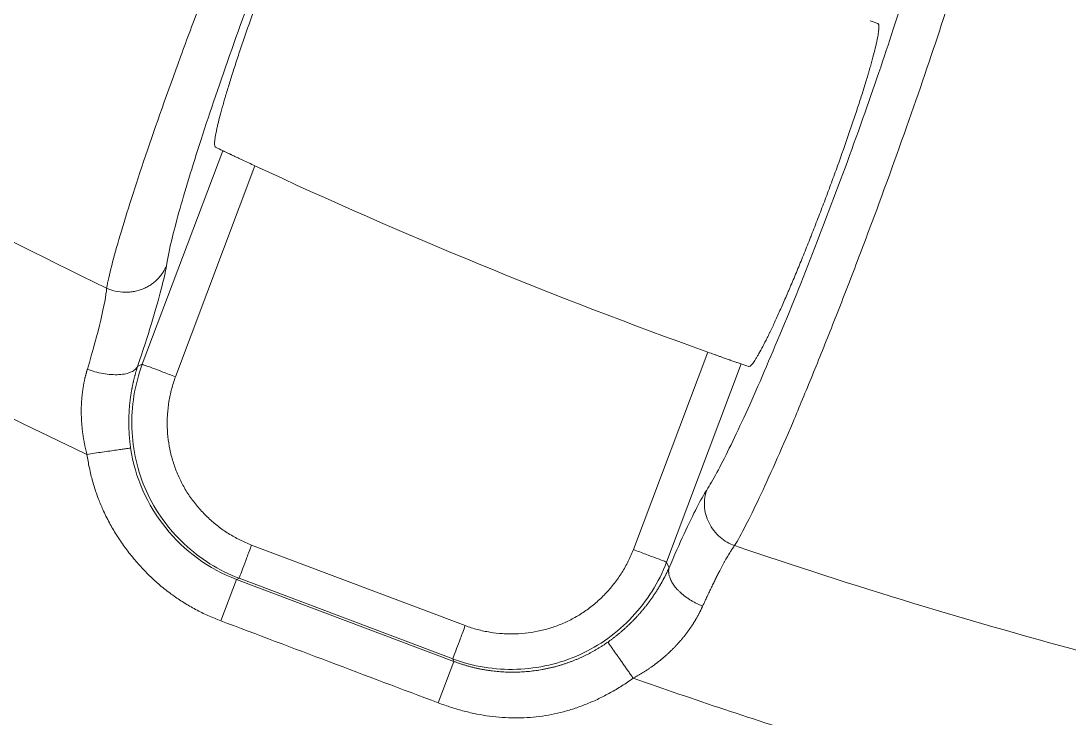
# Model space of a CAD drawing. Header units: millimetres. Extents: x 2746 to 4231, y 4731 to 5781.
# Drawn here: x 3356.84 to 3375.75, y 5179.98 to 5192.54 of the extents above; entities that cross this region are included whole.
import ezdxf

# ---------------------------------------------------------------- set-up
doc = ezdxf.new("R2010")
doc.units = ezdxf.units.MM
doc.layers.add('core', color=7, linetype='Continuous', lineweight=20)

msp = doc.modelspace()

# ---------------------------------------------------------------- linework, layer by layer
at = {"layer": 'core'}
for p, q in [((3359.033, 5186.353), (3360.484, 5190.202)), ((3361.065, 5189.929), (3359.632, 5186.128)), ((3367.889, 5183.015), (3369.23, 5186.573)), ((3358.948, 5186.315), (3359.033, 5186.353)), ((3369.833, 5186.359), (3368.488, 5182.789)), ((3361.004, 5183.096), (3364.857, 5181.644)), ((3368.488, 5182.789), (3368.534, 5182.688)), ((3360.732, 5182.477), (3360.45, 5181.73)), ((3360.778, 5182.497), (3360.732, 5182.477)), ((3360.732, 5182.477), (3364.653, 5180.998)), ((3364.632, 5181.045), (3360.778, 5182.497)), ((3364.653, 5180.998), (3364.632, 5181.045)), ((3364.371, 5180.252), (3364.653, 5180.998))]:
    msp.add_line(p, q, dxfattribs=at)
for centre, radius, start, end in [((3387.518, 5294.589), 201.12, 180, 0), ((3387.518, 5294.589), 204.318, 203.80537, 336.19463), ((3401.622, 5276.971), 96.026, 245.01669, 250.28589)]:
    msp.add_arc(centre, radius, start, end, dxfattribs=at)
for points, degree, knots in [([(3410.845, 5355.677), (3408.195, 5356.585), (3404.105, 5357.736), (3399.237, 5358.692), (3397.141, 5359.016), (3395.743, 5359.213), (3395.043, 5359.303), (3391.545, 5359.7), (3387.342, 5359.947), (3382.426, 5359.838), (3380.316, 5359.706), (3378.909, 5359.6), (3378.205, 5359.537), (3376.093, 5359.321), (3373.982, 5359.049), (3371.886, 5358.696), (3370.494, 5358.442), (3369.801, 5358.306), (3367.729, 5357.873), (3365.675, 5357.386), (3363.647, 5356.822), (3362.3, 5356.428), (3361.63, 5356.223), (3359.627, 5355.582), (3357.641, 5354.889), (3355.351, 5353.989), (3354.375, 5353.583), (3353.725, 5353.308), (3353.401, 5353.169), (3351.783, 5352.459), (3349.857, 5351.555), (3347.969, 5350.579), (3346.719, 5349.914), (3346.099, 5349.574), (3343.026, 5347.839), (3339.462, 5345.585), (3336.086, 5343.071), (3333.876, 5341.339), (3332.792, 5340.443), (3329.603, 5337.672), (3327.56, 5335.71), (3323.675, 5331.6), (3321.832, 5329.45), (3316.649, 5322.78), (3313.653, 5318.031), (3308.57, 5307.935), (3306.484, 5302.588), (3304.157, 5294.422), (3303.514, 5291.675), (3302.487, 5286.108), (3302.103, 5283.286), (3301.338, 5274.835), (3301.346, 5269.222), (3302.12, 5260.843), (3302.504, 5258.058), (3303.146, 5254.585), (3303.282, 5253.891), (3303.571, 5252.505), (3304.027, 5250.429), (3304.552, 5248.369), (3305.12, 5246.326), (3305.317, 5245.649), (3305.725, 5244.3), (3306.357, 5242.287), (3307.984, 5237.656), (3309.639, 5233.794), (3311.166, 5230.628), (3311.478, 5229.998), (3312.118, 5228.742), (3313.099, 5226.868), (3315.535, 5222.56), (3317.861, 5219.003), (3319.914, 5216.139), (3320.33, 5215.572), (3321.174, 5214.447), (3322.456, 5212.775), (3325.568, 5208.981), (3328.44, 5205.91), (3330.949, 5203.449), (3331.456, 5202.962), (3332.483, 5201.997), (3334.039, 5200.564), (3337.784, 5197.33), (3341.165, 5194.759), (3344.056, 5192.746), (3344.638, 5192.349), (3345.808, 5191.57), (3347.574, 5190.422), (3351.767, 5187.879), (3355.491, 5185.93), (3358.035, 5184.73)], 3, [0, 0, 0, 0, 0.03125, 0.046875, 0.054688, 0.054688, 0.0625, 0.0625, 0.09375, 0.109375, 0.117188, 0.117188, 0.125, 0.125, 0.140625, 0.148438, 0.148438, 0.15625, 0.15625, 0.171875, 0.179688, 0.179688, 0.1875, 0.1875, 0.203125, 0.210938, 0.214844, 0.214844, 0.21875, 0.21875, 0.234375, 0.242188, 0.242188, 0.25, 0.25, 0.28125, 0.296875, 0.296875, 0.3125, 0.3125, 0.34375, 0.34375, 0.375, 0.375, 0.4375, 0.4375, 0.5, 0.5, 0.53125, 0.53125, 0.5625, 0.5625, 0.625, 0.625, 0.65625, 0.65625, 0.664063, 0.664063, 0.671875, 0.6875, 0.6875, 0.695313, 0.695313, 0.703125, 0.71875, 0.75, 0.75, 0.757813, 0.757813, 0.765625, 0.78125, 0.8125, 0.8125, 0.820313, 0.820313, 0.828125, 0.84375, 0.875, 0.875, 0.882813, 0.882813, 0.890625, 0.90625, 0.9375, 0.9375, 0.945313, 0.945313, 0.953125, 0.96875, 1, 1, 1, 1]), ([(3408.996, 5353.287), (3406.381, 5354.147), (3402.392, 5355.214), (3397.656, 5356.068), (3395.613, 5356.351), (3394.247, 5356.521), (3393.563, 5356.596), (3391.509, 5356.795), (3389.448, 5356.938), (3387.387, 5356.998), (3386.014, 5357.019), (3385.328, 5357.021), (3383.272, 5356.997), (3381.22, 5356.918), (3379.173, 5356.757), (3377.809, 5356.63), (3377.128, 5356.558), (3373.725, 5356.151), (3369.66, 5355.444), (3365.008, 5354.254), (3363.04, 5353.669), (3361.735, 5353.261), (3361.086, 5353.05), (3359.148, 5352.389), (3357.23, 5351.679), (3355.343, 5350.896), (3354.091, 5350.357), (3353.468, 5350.08), (3350.372, 5348.652), (3347.949, 5347.382), (3344.419, 5345.299), (3342.68, 5344.214), (3340.986, 5343.066), (3339.867, 5342.287), (3339.313, 5341.891), (3336.571, 5339.878), (3334.465, 5338.162), (3331.437, 5335.433), (3330.45, 5334.498), (3328.521, 5332.578), (3327.579, 5331.594), (3325.742, 5329.578), (3324.847, 5328.547), (3323.11, 5326.445), (3322.267, 5325.374), (3318.197, 5319.936), (3315.394, 5315.312), (3310.677, 5305.551), (3308.764, 5300.416), (3306.652, 5292.589), (3306.075, 5289.959), (3305.161, 5284.645), (3304.825, 5281.962), (3304.396, 5276.568), (3304.304, 5273.857), (3304.362, 5268.454), (3304.513, 5265.762), (3305.055, 5260.411), (3305.446, 5257.753), (3306.209, 5253.788), (3306.493, 5252.47), (3307.119, 5249.845), (3307.461, 5248.539), (3308.572, 5244.644), (3309.426, 5242.082), (3310.626, 5238.945), (3310.872, 5238.32), (3311.378, 5237.079), (3312.157, 5235.226), (3312.995, 5233.401), (3314.165, 5230.992), (3314.776, 5229.799), (3316.052, 5227.438), (3316.715, 5226.269), (3317.749, 5224.536), (3318.1, 5223.962), (3318.815, 5222.82), (3319.906, 5221.118), (3321.05, 5219.45), (3322.228, 5217.81), (3322.626, 5217.268), (3323.434, 5216.194), (3324.661, 5214.596), (3325.935, 5213.042), (3327.239, 5211.517), (3327.679, 5211.014), (3328.568, 5210.018), (3329.916, 5208.538), (3331.311, 5207.102), (3332.736, 5205.693), (3333.217, 5205.229), (3334.189, 5204.308), (3335.662, 5202.942), (3339.204, 5199.855), (3342.403, 5197.396), (3345.143, 5195.464), (3345.694, 5195.083), (3346.804, 5194.334), (3348.479, 5193.228), (3352.46, 5190.774), (3355.989, 5188.886), (3358.39, 5187.725)], 3, [0, 0, 0, 0, 0.03125, 0.046875, 0.054688, 0.054688, 0.0625, 0.0625, 0.078125, 0.085937, 0.085937, 0.09375, 0.09375, 0.109375, 0.117188, 0.117188, 0.125, 0.125, 0.15625, 0.171875, 0.179687, 0.179687, 0.1875, 0.1875, 0.203125, 0.210938, 0.210938, 0.21875, 0.21875, 0.25, 0.25, 0.265625, 0.273438, 0.273438, 0.28125, 0.28125, 0.3125, 0.3125, 0.328125, 0.328125, 0.34375, 0.34375, 0.359375, 0.359375, 0.375, 0.375, 0.4375, 0.4375, 0.5, 0.5, 0.53125, 0.53125, 0.5625, 0.5625, 0.59375, 0.59375, 0.625, 0.625, 0.65625, 0.65625, 0.671875, 0.671875, 0.6875, 0.6875, 0.71875, 0.71875, 0.726562, 0.726562, 0.734375, 0.75, 0.75, 0.765625, 0.765625, 0.78125, 0.78125, 0.789063, 0.789063, 0.796875, 0.8125, 0.8125, 0.820313, 0.820313, 0.828125, 0.84375, 0.84375, 0.851563, 0.851563, 0.859375, 0.875, 0.875, 0.882812, 0.882812, 0.890625, 0.90625, 0.9375, 0.9375, 0.945312, 0.945312, 0.953125, 0.96875, 1, 1, 1, 1]), ([(3264.695, 5338.955), (3263.393, 5336.477), (3261.554, 5332.71), (3259.606, 5328.228), (3258.815, 5326.288), (3258.296, 5324.991), (3258.042, 5324.341), (3256.794, 5321.078), (3255.411, 5317.116), (3254.003, 5312.44), (3253.444, 5310.427), (3253.081, 5309.084), (3252.905, 5308.412), (3251.363, 5302.355), (3249.785, 5294.212), (3248.778, 5284.588), (3248.524, 5280.437), (3248.395, 5277.664), (3248.35, 5276.274), (3248.273, 5272.096), (3248.302, 5269.299), (3248.517, 5263.705), (3248.705, 5260.908), (3249.508, 5252.548), (3250.365, 5247.014), (3252.706, 5236.067), (3254.189, 5230.654), (3257.733, 5220.081), (3259.795, 5214.92), (3264.501, 5204.82), (3267.146, 5199.88), (3272.966, 5190.337), (3276.141, 5185.734), (3282.981, 5176.899), (3286.646, 5172.667), (3294.432, 5164.628), (3298.554, 5160.822), (3304.993, 5155.49), (3307.182, 5153.776), (3311.64, 5150.475), (3313.908, 5148.889), (3318.521, 5145.844), (3320.864, 5144.386), (3325.629, 5141.597), (3328.051, 5140.266), (3331.745, 5138.364), (3332.987, 5137.746), (3335.491, 5136.541), (3339.276, 5134.782), (3348.294, 5131.021), (3356.285, 5128.412), (3361.673, 5126.971)], 3, [0, 0, 0, 0, 0.03125, 0.046875, 0.054687, 0.054687, 0.0625, 0.0625, 0.09375, 0.109375, 0.117187, 0.117187, 0.125, 0.125, 0.1875, 0.21875, 0.234375, 0.234375, 0.25, 0.25, 0.28125, 0.28125, 0.3125, 0.3125, 0.375, 0.375, 0.4375, 0.4375, 0.5, 0.5, 0.5625, 0.5625, 0.625, 0.625, 0.6875, 0.6875, 0.75, 0.75, 0.78125, 0.78125, 0.8125, 0.8125, 0.84375, 0.84375, 0.875, 0.875, 0.890625, 0.890625, 0.90625, 0.9375, 1, 1, 1, 1]), ([(3266.804, 5336.825), (3264.302, 5331.983), (3262.086, 5326.995), (3258.249, 5316.798), (3256.629, 5311.589), (3252.694, 5295.738), (3251.304, 5284.872), (3251.025, 5263.109), (3252.134, 5252.212), (3256.757, 5230.959), (3262.027, 5215.424), (3269.766, 5201.054), (3275.442, 5191.782), (3278.539, 5187.299), (3288.49, 5174.448), (3296.001, 5166.679), (3308.448, 5156.317), (3312.794, 5153.078), (3321.817, 5147.074), (3326.494, 5144.31), (3333.709, 5140.552), (3336.147, 5139.365), (3341.083, 5137.123), (3348.575, 5133.958), (3356.301, 5131.398), (3361.526, 5129.967)], 3, [0, 0, 0, 0, 0.0625, 0.0625, 0.125, 0.125, 0.25, 0.25, 0.375, 0.375, 0.5, 0.5625, 0.5625, 0.625, 0.625, 0.75, 0.75, 0.8125, 0.8125, 0.875, 0.875, 0.90625, 0.90625, 0.9375, 1, 1, 1, 1]), ([(3486.51, 5335.418), (3488.621, 5331.113), (3491.352, 5324.443), (3493.728, 5316.397), (3494.569, 5312.903), (3495.089, 5310.565), (3495.329, 5309.392), (3496.427, 5303.506), (3497.26, 5296.355), (3497.351, 5289.174), (3497.245, 5284.391), (3497.11, 5282.002), (3496.452, 5274.86), (3495.292, 5267.766), (3493.394, 5260.848), (3491.965, 5256.285), (3491.169, 5254.029), (3489.416, 5249.579), (3488.459, 5247.385), (3486.396, 5243.078), (3485.289, 5240.965), (3481.761, 5234.775), (3479.129, 5230.845), (3470.371, 5219.649), (3463.386, 5212.979), (3447.767, 5202.025), (3439.133, 5197.743), (3425.539, 5193.421), (3420.901, 5192.33), (3415.021, 5191.431), (3413.841, 5191.274), (3411.475, 5191.007), (3407.918, 5190.676), (3404.352, 5190.554), (3401.392, 5190.566), (3400.801, 5190.575), (3399.62, 5190.603), (3397.851, 5190.663), (3393.739, 5190.923), (3390.242, 5191.355), (3387.344, 5191.833), (3386.765, 5191.934), (3385.608, 5192.149), (3383.877, 5192.489), (3379.855, 5193.405), (3376.45, 5194.399), (3374.206, 5195.152)], 3, [0, 0, 0, 0, 0.0625, 0.09375, 0.109375, 0.109375, 0.125, 0.125, 0.1875, 0.21875, 0.21875, 0.25, 0.25, 0.3125, 0.34375, 0.34375, 0.375, 0.375, 0.40625, 0.40625, 0.4375, 0.4375, 0.5, 0.5, 0.625, 0.625, 0.75, 0.75, 0.8125, 0.8125, 0.828125, 0.828125, 0.84375, 0.875, 0.875, 0.882812, 0.882812, 0.890625, 0.90625, 0.9375, 0.9375, 0.945312, 0.945312, 0.953125, 0.96875, 1, 1, 1, 1]), ([(3371.985, 5124.584), (3382.556, 5122.51), (3398.994, 5121.01), (3421.017, 5122.407), (3443.369, 5126.247), (3469.771, 5135.172), (3499.28, 5152.569), (3520.144, 5171.634), (3534.347, 5189.242), (3546.712, 5208.262), (3558.025, 5233.19), (3563.158, 5254.739), (3564.644, 5265.392)], 3, [0, 0, 0, 0, 0.120514, 0.183763, 0.247011, 0.373509, 0.500006, 0.626503, 0.689752, 0.753001, 0.879498, 1, 1, 1, 1]), ([(3373.417, 5127.214), (3384.106, 5125.183), (3395.003, 5124.296), (3416.746, 5124.773), (3427.592, 5126.137), (3448.767, 5131.074), (3459.097, 5134.646), (3478.808, 5143.794), (3506.954, 5160.522), (3529.16, 5185.235), (3545.747, 5213.237), (3550.337, 5223.12), (3557.531, 5243.581), (3560.134, 5254.16), (3561.689, 5264.887)], 3, [0, 0, 0, 0, 0.125, 0.125, 0.25, 0.25, 0.375, 0.375, 0.5, 0.75, 0.75, 0.875, 0.875, 1, 1, 1, 1]), ([(3477.382, 5205.008), (3466.47, 5194.656), (3452.876, 5187.45), (3439.595, 5180.41), (3425.012, 5177.256), (3410.534, 5174.124), (3395.843, 5175.039), (3381.47, 5175.934), (3367.887, 5180.695)], 2, [0, 0, 0, 0.25, 0.25, 0.5, 0.5, 0.75, 0.75, 1, 1, 1]), ([(3471.544, 5203.65), (3469.829, 5202.169), (3468.067, 5200.742), (3464.458, 5198.001), (3462.61, 5196.688), (3458.835, 5194.18), (3456.908, 5192.986), (3452.982, 5190.723), (3448.984, 5188.583), (3444.858, 5186.702), (3440.676, 5184.953), (3436.438, 5183.337), (3432.107, 5181.997), (3428.83, 5181.098), (3427.733, 5180.816), (3425.53, 5180.289), (3422.213, 5179.551), (3418.863, 5178.977), (3414.376, 5178.358), (3412.122, 5178.122), (3407.604, 5177.797), (3404.207, 5177.664), (3400.81, 5177.698), (3398.547, 5177.757), (3397.415, 5177.805), (3394.026, 5178.006), (3391.771, 5178.215), (3388.403, 5178.642), (3387.283, 5178.803), (3385.049, 5179.163), (3381.707, 5179.761), (3378.398, 5180.528), (3374.024, 5181.698), (3371.857, 5182.356), (3369.714, 5183.085)], 3, [0, 0, 0, 0, 0.0625, 0.0625, 0.125, 0.125, 0.1875, 0.1875, 0.25, 0.3125, 0.3125, 0.375, 0.4375, 0.4375, 0.46875, 0.46875, 0.5, 0.5625, 0.5625, 0.625, 0.625, 0.6875, 0.71875, 0.71875, 0.75, 0.75, 0.8125, 0.8125, 0.84375, 0.84375, 0.875, 0.9375, 0.9375, 1, 1, 1, 1]), ([(3363.081, 5199.758), (3362.963, 5199.571), (3362.731, 5199.139), (3362.334, 5198.306), (3361.996, 5197.561), (3361.629, 5196.718), (3361.247, 5195.808), (3360.856, 5194.848), (3360.463, 5193.857), (3360.08, 5192.86), (3359.597, 5191.562), (3359.062, 5190.052), (3358.598, 5188.598), (3358.431, 5187.949), (3358.39, 5187.725)], 3, [0, 0, 0, 0, 0.125, 0.1875, 0.25, 0.3125, 0.375, 0.4375, 0.5, 0.5625, 0.625, 0.75, 0.875, 1, 1, 1, 1]), ([(3362.694, 5196.466), (3362.688, 5196.469), (3362.679, 5196.468), (3362.658, 5196.456), (3362.646, 5196.444), (3362.618, 5196.411), (3362.601, 5196.389), (3362.579, 5196.355), (3362.575, 5196.348), (3362.565, 5196.333), (3362.56, 5196.326), (3362.546, 5196.302), (3362.535, 5196.285), (3362.504, 5196.231), (3362.481, 5196.19), (3362.433, 5196.101), (3362.408, 5196.052), (3362.367, 5195.971), (3362.354, 5195.943), (3362.332, 5195.9), (3362.325, 5195.885), (3362.31, 5195.855), (3362.303, 5195.839), (3362.266, 5195.761), (3362.235, 5195.695), (3362.171, 5195.556), (3362.138, 5195.483), (3362.07, 5195.33), (3362.035, 5195.25), (3361.99, 5195.146), (3361.981, 5195.125), (3361.963, 5195.083), (3361.954, 5195.061), (3361.927, 5194.997), (3361.908, 5194.953), (3361.853, 5194.821), (3361.815, 5194.73), (3361.739, 5194.546), (3361.701, 5194.451), (3361.643, 5194.307), (3361.624, 5194.258), (3361.594, 5194.184), (3361.585, 5194.16), (3361.565, 5194.11), (3361.555, 5194.085), (3361.506, 5193.961), (3361.468, 5193.861), (3361.39, 5193.66), (3361.352, 5193.559), (3361.276, 5193.357), (3361.238, 5193.256), (3361.191, 5193.128), (3361.182, 5193.103), (3361.163, 5193.052), (3361.135, 5192.976), (3361.108, 5192.901), (3361.018, 5192.651), (3360.949, 5192.456), (3360.867, 5192.219), (3360.851, 5192.172), (3360.827, 5192.102), (3360.819, 5192.078), (3360.804, 5192.032), (3360.796, 5192.009), (3360.758, 5191.896), (3360.729, 5191.807), (3360.673, 5191.636), (3360.647, 5191.554), (3360.597, 5191.393), (3360.573, 5191.316), (3360.539, 5191.204), (3360.529, 5191.168), (3360.508, 5191.097), (3360.498, 5191.063), (3360.47, 5190.963), (3360.453, 5190.901), (3360.422, 5190.784), (3360.408, 5190.729), (3360.39, 5190.653), (3360.385, 5190.629), (3360.375, 5190.582), (3360.37, 5190.56), (3360.357, 5190.497), (3360.351, 5190.46), (3360.341, 5190.394), (3360.338, 5190.365), (3360.337, 5190.33), (3360.337, 5190.32), (3360.338, 5190.301), (3360.339, 5190.294), (3360.344, 5190.274), (3360.349, 5190.266), (3360.356, 5190.263)], 3, [0, 0, 0, 0, 0.03125, 0.03125, 0.0625, 0.0625, 0.09375, 0.09375, 0.101563, 0.101563, 0.109375, 0.109375, 0.125, 0.125, 0.15625, 0.15625, 0.1875, 0.1875, 0.203125, 0.203125, 0.210938, 0.210938, 0.21875, 0.21875, 0.25, 0.25, 0.28125, 0.28125, 0.3125, 0.3125, 0.320313, 0.320313, 0.328125, 0.328125, 0.34375, 0.34375, 0.375, 0.375, 0.40625, 0.40625, 0.421875, 0.421875, 0.429687, 0.429687, 0.4375, 0.4375, 0.46875, 0.46875, 0.5, 0.5, 0.53125, 0.53125, 0.539062, 0.539062, 0.546875, 0.5625, 0.5625, 0.625, 0.625, 0.640625, 0.640625, 0.648437, 0.648437, 0.65625, 0.65625, 0.6875, 0.6875, 0.71875, 0.71875, 0.75, 0.75, 0.765625, 0.765625, 0.78125, 0.78125, 0.8125, 0.8125, 0.84375, 0.84375, 0.859375, 0.859375, 0.875, 0.875, 0.90625, 0.90625, 0.9375, 0.9375, 0.953125, 0.953125, 0.96875, 0.96875, 1, 1, 1, 1]), ([(3369.714, 5183.085), (3369.83, 5183.277), (3370.057, 5183.714), (3370.44, 5184.552), (3370.764, 5185.298), (3371.115, 5186.143), (3371.482, 5187.056), (3371.857, 5188.019), (3372.358, 5189.345), (3372.96, 5191.016), (3373.369, 5192.23), (3373.896, 5193.867), (3374.132, 5194.714), (3374.206, 5195.152)], 3, [0, 0, 0, 0, 0.125, 0.1875, 0.25, 0.3125, 0.375, 0.4375, 0.5, 0.625, 0.75, 0.75, 1, 1, 1, 1]), ([(3365.19, 5145.269), (3361.68, 5146.243), (3358.209, 5147.357), (3351.367, 5149.856), (3347.995, 5151.241), (3341.374, 5154.277), (3338.125, 5155.928), (3331.77, 5159.486), (3328.663, 5161.393), (3322.613, 5165.448), (3319.669, 5167.596), (3315.391, 5170.991), (3313.988, 5172.152), (3311.23, 5174.529), (3309.875, 5175.745), (3307.217, 5178.233), (3305.913, 5179.504), (3303.36, 5182.099), (3302.109, 5183.423), (3299.665, 5186.12), (3298.47, 5187.494), (3296.138, 5190.29), (3295.001, 5191.712), (3293.894, 5193.157)], 3, [0, 0, 0, 0, 0.125, 0.125, 0.25, 0.25, 0.375, 0.375, 0.5, 0.5, 0.625, 0.625, 0.6875, 0.6875, 0.75, 0.75, 0.8125, 0.8125, 0.875, 0.875, 0.9375, 0.9375, 1, 1, 1, 1]), ([(3369.967, 5186.312), (3369.974, 5186.31), (3369.983, 5186.311), (3370.004, 5186.325), (3370.016, 5186.338), (3370.045, 5186.372), (3370.062, 5186.395), (3370.089, 5186.436), (3370.098, 5186.451), (3370.118, 5186.483), (3370.128, 5186.5), (3370.16, 5186.555), (3370.182, 5186.596), (3370.231, 5186.686), (3370.256, 5186.735), (3370.296, 5186.815), (3370.31, 5186.843), (3370.332, 5186.887), (3370.339, 5186.902), (3370.353, 5186.932), (3370.361, 5186.947), (3370.398, 5187.025), (3370.429, 5187.091), (3370.493, 5187.23), (3370.525, 5187.303), (3370.593, 5187.455), (3370.628, 5187.535), (3370.672, 5187.638), (3370.681, 5187.659), (3370.7, 5187.701), (3370.709, 5187.723), (3370.736, 5187.787), (3370.755, 5187.831), (3370.81, 5187.963), (3370.847, 5188.053), (3370.923, 5188.237), (3370.961, 5188.331), (3371.019, 5188.474), (3371.048, 5188.547), (3371.077, 5188.621), (3371.097, 5188.67), (3371.106, 5188.695), (3371.155, 5188.819), (3371.194, 5188.919), (3371.271, 5189.12), (3371.31, 5189.22), (3371.386, 5189.422), (3371.423, 5189.523), (3371.48, 5189.675), (3371.498, 5189.726), (3371.535, 5189.827), (3371.554, 5189.878), (3371.644, 5190.127), (3371.712, 5190.322), (3371.794, 5190.558), (3371.81, 5190.605), (3371.841, 5190.698), (3371.857, 5190.745), (3371.903, 5190.881), (3371.932, 5190.969), (3371.987, 5191.14), (3372.014, 5191.222), (3372.063, 5191.382), (3372.087, 5191.458), (3372.115, 5191.551), (3372.12, 5191.569), (3372.131, 5191.605), (3372.146, 5191.659), (3372.161, 5191.71), (3372.189, 5191.809), (3372.206, 5191.871), (3372.236, 5191.987), (3372.25, 5192.04), (3372.267, 5192.115), (3372.273, 5192.139), (3372.28, 5192.174), (3372.282, 5192.185), (3372.287, 5192.207), (3372.289, 5192.217), (3372.299, 5192.269), (3372.305, 5192.305), (3372.314, 5192.37), (3372.317, 5192.397), (3372.318, 5192.442), (3372.317, 5192.46), (3372.31, 5192.484), (3372.304, 5192.491), (3372.297, 5192.494)], 3, [0, 0, 0, 0, 0.03125, 0.03125, 0.0625, 0.0625, 0.09375, 0.09375, 0.109375, 0.109375, 0.125, 0.125, 0.15625, 0.15625, 0.1875, 0.1875, 0.203125, 0.203125, 0.210938, 0.210938, 0.21875, 0.21875, 0.25, 0.25, 0.28125, 0.28125, 0.3125, 0.3125, 0.320313, 0.320313, 0.328125, 0.328125, 0.34375, 0.34375, 0.375, 0.375, 0.40625, 0.40625, 0.421875, 0.429688, 0.429688, 0.4375, 0.4375, 0.46875, 0.46875, 0.5, 0.5, 0.53125, 0.53125, 0.546875, 0.546875, 0.5625, 0.5625, 0.625, 0.625, 0.640625, 0.640625, 0.65625, 0.65625, 0.6875, 0.6875, 0.71875, 0.71875, 0.75, 0.75, 0.757813, 0.757813, 0.765625, 0.78125, 0.78125, 0.8125, 0.8125, 0.84375, 0.84375, 0.859375, 0.859375, 0.867188, 0.867188, 0.875, 0.875, 0.90625, 0.90625, 0.9375, 0.9375, 0.96875, 0.96875, 1, 1, 1, 1]), ([(3364.177, 5142.588), (3356.926, 5144.615), (3349.838, 5147.225), (3341.298, 5151.181), (3339.606, 5152.007), (3336.257, 5153.727), (3331.287, 5156.41), (3323.288, 5161.378), (3317.246, 5165.846), (3312.868, 5169.369), (3311.434, 5170.571), (3308.619, 5173.032), (3304.475, 5176.807), (3299.273, 5182.17), (3295.015, 5187.145), (3293.254, 5189.336), (3292.094, 5190.81), (3291.521, 5191.554), (3290.956, 5192.303)], 3, [0, 0, 0, 0, 0.25, 0.25, 0.3125, 0.3125, 0.375, 0.5, 0.625, 0.625, 0.6875, 0.6875, 0.75, 0.875, 0.9375, 0.96875, 0.96875, 1, 1, 1, 1]), ([(3361.065, 5189.929), (3361.026, 5189.947), (3360.951, 5189.983), (3360.88, 5190.016), (3360.837, 5190.036), (3360.828, 5190.04), (3360.811, 5190.048), (3360.787, 5190.06), (3360.763, 5190.071), (3360.718, 5190.092), (3360.69, 5190.105), (3360.657, 5190.121), (3360.65, 5190.124), (3360.638, 5190.13), (3360.62, 5190.138), (3360.603, 5190.146), (3360.572, 5190.161), (3360.554, 5190.169), (3360.531, 5190.18), (3360.524, 5190.183), (3360.512, 5190.189), (3360.507, 5190.192), (3360.493, 5190.198), (3360.487, 5190.201), (3360.484, 5190.202)], 3, [0, 0, 0, 0, 0.125, 0.25, 0.25, 0.28125, 0.28125, 0.3125, 0.375, 0.375, 0.5, 0.5, 0.53125, 0.53125, 0.5625, 0.625, 0.625, 0.75, 0.75, 0.8125, 0.8125, 0.875, 0.875, 1, 1, 1, 1]), ([(3358.721, 5187.652), (3358.66, 5187.653), (3358.601, 5187.66), (3358.49, 5187.686), (3358.438, 5187.704), (3358.39, 5187.725)], 3, [0, 0, 0, 0, 0.5, 0.5, 1, 1, 1, 1]), ([(3369.833, 5186.359), (3369.83, 5186.36), (3369.818, 5186.364), (3369.793, 5186.373), (3369.769, 5186.381), (3369.76, 5186.384), (3369.742, 5186.391), (3369.731, 5186.394), (3369.699, 5186.406), (3369.675, 5186.414), (3369.641, 5186.426), (3369.634, 5186.429), (3369.62, 5186.434), (3369.598, 5186.442), (3369.575, 5186.45), (3369.528, 5186.466), (3369.494, 5186.478), (3369.441, 5186.497), (3369.423, 5186.504), (3369.386, 5186.517), (3369.367, 5186.524), (3369.31, 5186.544), (3369.27, 5186.558), (3369.23, 5186.573)], 3, [0, 0, 0, 0, 0.125, 0.25, 0.25, 0.3125, 0.3125, 0.375, 0.375, 0.5, 0.5, 0.53125, 0.53125, 0.5625, 0.625, 0.625, 0.75, 0.75, 0.8125, 0.8125, 0.875, 0.875, 1, 1, 1, 1]), ([(3358.042, 5186.263), (3358.086, 5186.247), (3358.132, 5186.233), (3358.227, 5186.206), (3358.276, 5186.195), (3358.375, 5186.178), (3358.425, 5186.171), (3358.521, 5186.165), (3358.568, 5186.164), (3358.656, 5186.169), (3358.697, 5186.175), (3358.772, 5186.191), (3358.805, 5186.202), (3358.862, 5186.229), (3358.885, 5186.244), (3358.924, 5186.278), (3358.938, 5186.296), (3358.948, 5186.315)], 3, [0, 0, 0, 0, 0.125, 0.125, 0.25, 0.25, 0.375, 0.375, 0.5, 0.5, 0.625, 0.625, 0.75, 0.75, 0.875, 0.875, 1, 1, 1, 1]), ([(3358.948, 5186.315), (3358.946, 5186.309), (3358.942, 5186.296), (3358.936, 5186.277), (3358.93, 5186.258), (3358.924, 5186.238), (3358.919, 5186.219), (3358.913, 5186.2), (3358.908, 5186.18), (3358.902, 5186.16), (3358.897, 5186.14), (3358.892, 5186.12), (3358.886, 5186.1), (3358.881, 5186.08), (3358.877, 5186.06), (3358.872, 5186.039), (3358.867, 5186.019), (3358.863, 5185.998), (3358.858, 5185.977), (3358.854, 5185.956), (3358.85, 5185.935), (3358.846, 5185.914), (3358.842, 5185.893), (3358.838, 5185.871), (3358.834, 5185.85), (3358.831, 5185.829), (3358.828, 5185.807), (3358.824, 5185.785), (3358.821, 5185.763), (3358.818, 5185.741), (3358.816, 5185.727), (3358.815, 5185.719)], 3, [0, 0, 0, 0, 0.034803, 0.069561, 0.104276, 0.138951, 0.173588, 0.208189, 0.242757, 0.277294, 0.311804, 0.346288, 0.380749, 0.415189, 0.449612, 0.484019, 0.518413, 0.552797, 0.587173, 0.621544, 0.655912, 0.69028, 0.72465, 0.759025, 0.793407, 0.8278, 0.862205, 0.896625, 0.931062, 0.96552, 1, 1, 1, 1]), ([(3359.033, 5186.353), (3358.895, 5185.985), (3358.802, 5185.394), (3358.903, 5184.615), (3359.09, 5184.056), (3359.386, 5183.547), (3359.905, 5182.957), (3360.41, 5182.636), (3360.778, 5182.497)], 3, [0, 0, 0, 0, 0.25, 0.375, 0.5, 0.625, 0.75, 1, 1, 1, 1]), ([(3359.033, 5186.353), (3359.039, 5186.351), (3359.058, 5186.344), (3359.12, 5186.32), (3359.164, 5186.304), (3359.271, 5186.264), (3359.335, 5186.24), (3359.476, 5186.187), (3359.553, 5186.158), (3359.632, 5186.128)], 3, [0, 0, 0, 0, 0.25, 0.25, 0.5, 0.5, 0.75, 0.75, 1, 1, 1, 1]), ([(3358.035, 5184.73), (3358.033, 5184.739), (3358.029, 5184.755), (3358.022, 5184.78), (3358.016, 5184.805), (3358.01, 5184.83), (3358.005, 5184.855), (3357.999, 5184.88), (3357.994, 5184.904), (3357.989, 5184.929), (3357.984, 5184.954), (3357.98, 5184.979), (3357.975, 5185.003), (3357.971, 5185.028), (3357.967, 5185.052), (3357.964, 5185.077), (3357.96, 5185.102), (3357.957, 5185.126), (3357.954, 5185.15), (3357.951, 5185.175), (3357.948, 5185.199), (3357.946, 5185.223), (3357.944, 5185.248), (3357.942, 5185.272), (3357.94, 5185.296), (3357.938, 5185.32), (3357.937, 5185.344), (3357.935, 5185.368), (3357.934, 5185.392), (3357.934, 5185.416), (3357.933, 5185.44), (3357.933, 5185.463), (3357.932, 5185.487), (3357.932, 5185.511), (3357.932, 5185.534), (3357.933, 5185.558), (3357.933, 5185.581), (3357.934, 5185.604), (3357.935, 5185.628), (3357.936, 5185.651), (3357.937, 5185.674), (3357.939, 5185.697), (3357.941, 5185.72), (3357.943, 5185.743), (3357.945, 5185.766), (3357.947, 5185.788), (3357.949, 5185.811), (3357.952, 5185.834), (3357.955, 5185.856), (3357.958, 5185.878), (3357.961, 5185.901), (3357.964, 5185.923), (3357.968, 5185.945), (3357.972, 5185.967), (3357.975, 5185.988), (3357.979, 5186.01), (3357.984, 5186.032), (3357.988, 5186.053), (3357.993, 5186.075), (3357.997, 5186.096), (3358.002, 5186.117), (3358.007, 5186.138), (3358.013, 5186.159), (3358.018, 5186.18), (3358.024, 5186.201), (3358.029, 5186.222), (3358.035, 5186.242), (3358.039, 5186.256), (3358.042, 5186.262)], 3, [0, 0, 0, 0, 0.016068, 0.03209, 0.048065, 0.063996, 0.079883, 0.095726, 0.111527, 0.127287, 0.143007, 0.158687, 0.174328, 0.189932, 0.205498, 0.221029, 0.236525, 0.251986, 0.267414, 0.282809, 0.298172, 0.313505, 0.328808, 0.344082, 0.359328, 0.374546, 0.389738, 0.404904, 0.420045, 0.435163, 0.450257, 0.465329, 0.480379, 0.495409, 0.51042, 0.525411, 0.540384, 0.55534, 0.570279, 0.585203, 0.600112, 0.615006, 0.629888, 0.644757, 0.659615, 0.674462, 0.689299, 0.704126, 0.718946, 0.733758, 0.748563, 0.763362, 0.778156, 0.792946, 0.807732, 0.822515, 0.837297, 0.852077, 0.866857, 0.881638, 0.89642, 0.911204, 0.925991, 0.940782, 0.955578, 0.970379, 0.985186, 1, 1, 1, 1]), ([(3359.632, 5186.128), (3359.605, 5186.055), (3359.582, 5185.982), (3359.542, 5185.833), (3359.51, 5185.683), (3359.493, 5185.531), (3359.487, 5185.434), (3359.485, 5185.415), (3359.484, 5185.376), (3359.483, 5185.357), (3359.482, 5185.299), (3359.483, 5185.26), (3359.486, 5185.145), (3359.499, 5184.992), (3359.525, 5184.841), (3359.551, 5184.728), (3359.56, 5184.691), (3359.581, 5184.617), (3359.593, 5184.58), (3359.63, 5184.469), (3359.686, 5184.326), (3359.791, 5184.122), (3359.874, 5183.993), (3359.942, 5183.899), (3359.966, 5183.868), (3360.014, 5183.808), (3360.039, 5183.778), (3360.115, 5183.692), (3360.222, 5183.581), (3360.338, 5183.482), (3360.43, 5183.411), (3360.461, 5183.388), (3360.525, 5183.344), (3360.557, 5183.323), (3360.655, 5183.261), (3360.79, 5183.186), (3360.931, 5183.124), (3361.004, 5183.096)], 3, [0, 0, 0, 0, 0.0625, 0.0625, 0.125, 0.1875, 0.1875, 0.203125, 0.203125, 0.21875, 0.21875, 0.25, 0.25, 0.3125, 0.375, 0.375, 0.40625, 0.40625, 0.4375, 0.4375, 0.5, 0.5625, 0.625, 0.625, 0.65625, 0.65625, 0.6875, 0.6875, 0.75, 0.8125, 0.8125, 0.84375, 0.84375, 0.875, 0.875, 0.9375, 1, 1, 1, 1]), ([(3358.815, 5185.719), (3358.814, 5185.713), (3358.813, 5185.699), (3358.811, 5185.679), (3358.808, 5185.659), (3358.806, 5185.638), (3358.804, 5185.618), (3358.802, 5185.597), (3358.801, 5185.577), (3358.799, 5185.556), (3358.797, 5185.535), (3358.796, 5185.514), (3358.795, 5185.493), (3358.794, 5185.472), (3358.793, 5185.45), (3358.792, 5185.429), (3358.791, 5185.408), (3358.791, 5185.386), (3358.79, 5185.364), (3358.79, 5185.343), (3358.79, 5185.321), (3358.79, 5185.299), (3358.79, 5185.277), (3358.79, 5185.255), (3358.791, 5185.233), (3358.791, 5185.21), (3358.792, 5185.188), (3358.793, 5185.166), (3358.794, 5185.143), (3358.795, 5185.121), (3358.797, 5185.098), (3358.798, 5185.075), (3358.8, 5185.053), (3358.802, 5185.03), (3358.804, 5185.007), (3358.806, 5184.984), (3358.809, 5184.961), (3358.811, 5184.938), (3358.814, 5184.915), (3358.817, 5184.891), (3358.82, 5184.868), (3358.822, 5184.853), (3358.823, 5184.845)], 3, [0, 0, 0, 0, 0.023817, 0.047676, 0.071581, 0.095531, 0.119529, 0.143575, 0.167673, 0.191821, 0.216023, 0.24028, 0.264593, 0.288963, 0.313392, 0.337882, 0.362432, 0.387046, 0.411724, 0.436468, 0.461279, 0.486158, 0.511106, 0.536125, 0.561217, 0.586382, 0.611622, 0.636937, 0.66233, 0.687801, 0.713352, 0.738983, 0.764697, 0.790493, 0.816374, 0.842341, 0.868394, 0.894535, 0.920765, 0.947085, 0.973497, 1, 1, 1, 1]), ([(3358.035, 5184.73), (3358.08, 5184.737), (3358.125, 5184.744), (3358.218, 5184.757), (3358.265, 5184.764), (3358.357, 5184.777), (3358.403, 5184.784), (3358.489, 5184.796), (3358.53, 5184.802), (3358.606, 5184.813), (3358.64, 5184.818), (3358.7, 5184.827), (3358.726, 5184.831), (3358.769, 5184.837), (3358.786, 5184.839), (3358.811, 5184.843), (3358.819, 5184.844), (3358.823, 5184.845)], 3, [0, 0, 0, 0, 0.125, 0.125, 0.25, 0.25, 0.375, 0.375, 0.5, 0.5, 0.625, 0.625, 0.75, 0.75, 0.875, 0.875, 1, 1, 1, 1]), ([(3369.714, 5183.085), (3369.669, 5183.101), (3369.624, 5183.122), (3369.537, 5183.173), (3369.494, 5183.203), (3369.413, 5183.272), (3369.376, 5183.312), (3369.308, 5183.398), (3369.279, 5183.445), (3369.229, 5183.543), (3369.21, 5183.594), (3369.183, 5183.698), (3369.174, 5183.75), (3369.169, 5183.853), (3369.171, 5183.903), (3369.186, 5183.999), (3369.197, 5184.045), (3369.212, 5184.087)], 3, [0, 0, 0, 0, 0.125, 0.125, 0.25, 0.25, 0.375, 0.375, 0.5, 0.5, 0.625, 0.625, 0.75, 0.75, 0.875, 0.875, 1, 1, 1, 1]), ([(3361.004, 5183.096), (3360.974, 5183.017), (3360.945, 5182.94), (3360.892, 5182.799), (3360.868, 5182.735), (3360.827, 5182.628), (3360.811, 5182.585), (3360.787, 5182.522), (3360.78, 5182.503), (3360.778, 5182.497)], 3, [0, 0, 0, 0, 0.25, 0.25, 0.5, 0.5, 0.75, 0.75, 1, 1, 1, 1]), ([(3364.857, 5181.644), (3364.93, 5181.616), (3365.004, 5181.593), (3365.152, 5181.553), (3365.302, 5181.522), (3365.454, 5181.504), (3365.551, 5181.498), (3365.57, 5181.497), (3365.609, 5181.495), (3365.628, 5181.495), (3365.686, 5181.494), (3365.725, 5181.494), (3365.84, 5181.498), (3365.993, 5181.51), (3366.144, 5181.537), (3366.257, 5181.562), (3366.294, 5181.572), (3366.369, 5181.593), (3366.406, 5181.604), (3366.516, 5181.641), (3366.659, 5181.697), (3366.863, 5181.802), (3366.992, 5181.886), (3367.086, 5181.953), (3367.117, 5181.977), (3367.177, 5182.025), (3367.207, 5182.05), (3367.294, 5182.126), (3367.404, 5182.233), (3367.503, 5182.35), (3367.574, 5182.441), (3367.597, 5182.472), (3367.641, 5182.536), (3367.663, 5182.568), (3367.724, 5182.667), (3367.8, 5182.801), (3367.862, 5182.943), (3367.889, 5183.016)], 3, [0, 0, 0, 0, 0.0625, 0.0625, 0.125, 0.1875, 0.1875, 0.203125, 0.203125, 0.21875, 0.21875, 0.25, 0.25, 0.3125, 0.375, 0.375, 0.40625, 0.40625, 0.4375, 0.4375, 0.5, 0.5625, 0.625, 0.625, 0.65625, 0.65625, 0.6875, 0.6875, 0.75, 0.8125, 0.8125, 0.84375, 0.84375, 0.875, 0.875, 0.9375, 1, 1, 1, 1]), ([(3367.889, 5183.015), (3367.969, 5182.985), (3368.046, 5182.956), (3368.186, 5182.903), (3368.25, 5182.879), (3368.357, 5182.839), (3368.401, 5182.822), (3368.463, 5182.799), (3368.482, 5182.791), (3368.488, 5182.789)], 3, [0, 0, 0, 0, 0.25, 0.25, 0.5, 0.5, 0.75, 0.75, 1, 1, 1, 1]), ([(3364.632, 5181.045), (3365, 5180.906), (3365.591, 5180.813), (3366.37, 5180.914), (3366.929, 5181.101), (3367.439, 5181.398), (3368.029, 5181.916), (3368.349, 5182.422), (3368.488, 5182.789)], 3, [0, 0, 0, 0, 0.25, 0.375, 0.5, 0.625, 0.75, 1, 1, 1, 1]), ([(3367.43, 5181.347), (3367.436, 5181.351), (3367.449, 5181.36), (3367.468, 5181.374), (3367.487, 5181.388), (3367.505, 5181.402), (3367.524, 5181.416), (3367.542, 5181.43), (3367.56, 5181.444), (3367.579, 5181.458), (3367.596, 5181.473), (3367.614, 5181.487), (3367.632, 5181.502), (3367.649, 5181.516), (3367.667, 5181.531), (3367.684, 5181.546), (3367.701, 5181.56), (3367.718, 5181.575), (3367.735, 5181.59), (3367.751, 5181.605), (3367.768, 5181.621), (3367.784, 5181.636), (3367.8, 5181.651), (3367.816, 5181.666), (3367.832, 5181.682), (3367.848, 5181.697), (3367.863, 5181.713), (3367.879, 5181.728), (3367.894, 5181.744), (3367.909, 5181.759), (3367.924, 5181.775), (3367.939, 5181.791), (3367.954, 5181.807), (3367.968, 5181.823), (3367.982, 5181.838), (3367.997, 5181.854), (3368.011, 5181.87), (3368.025, 5181.886), (3368.038, 5181.902), (3368.052, 5181.919), (3368.066, 5181.935), (3368.079, 5181.951), (3368.092, 5181.967), (3368.105, 5181.983), (3368.118, 5181.999), (3368.131, 5182.016), (3368.143, 5182.032), (3368.156, 5182.048), (3368.168, 5182.065), (3368.18, 5182.081), (3368.192, 5182.097), (3368.204, 5182.114), (3368.216, 5182.13), (3368.228, 5182.147), (3368.239, 5182.163), (3368.25, 5182.18), (3368.261, 5182.196), (3368.272, 5182.212), (3368.283, 5182.229), (3368.294, 5182.245), (3368.305, 5182.262), (3368.315, 5182.278), (3368.326, 5182.295), (3368.336, 5182.311), (3368.346, 5182.328), (3368.356, 5182.344), (3368.366, 5182.361), (3368.375, 5182.377), (3368.385, 5182.394), (3368.394, 5182.41), (3368.403, 5182.427), (3368.412, 5182.443), (3368.421, 5182.46), (3368.43, 5182.476), (3368.439, 5182.492), (3368.448, 5182.509), (3368.456, 5182.525), (3368.464, 5182.542), (3368.473, 5182.558), (3368.481, 5182.574), (3368.489, 5182.59), (3368.497, 5182.607), (3368.504, 5182.623), (3368.512, 5182.639), (3368.519, 5182.655), (3368.527, 5182.672), (3368.531, 5182.682), (3368.534, 5182.688)], 3, [0, 0, 0, 0, 0.012385, 0.024737, 0.037057, 0.049344, 0.061599, 0.073823, 0.086018, 0.098182, 0.110317, 0.122424, 0.134503, 0.146555, 0.15858, 0.17058, 0.182554, 0.194503, 0.206429, 0.218331, 0.230211, 0.242069, 0.253906, 0.265722, 0.277518, 0.289295, 0.301054, 0.312795, 0.324519, 0.336226, 0.347918, 0.359595, 0.371257, 0.382906, 0.394542, 0.406166, 0.417778, 0.42938, 0.440972, 0.452555, 0.464129, 0.475695, 0.487255, 0.498808, 0.510355, 0.521898, 0.533436, 0.544971, 0.556504, 0.568034, 0.579564, 0.591093, 0.602622, 0.614152, 0.625684, 0.637219, 0.648757, 0.660299, 0.671845, 0.683397, 0.694955, 0.706521, 0.718093, 0.729674, 0.741265, 0.752865, 0.764476, 0.776098, 0.787732, 0.799378, 0.811038, 0.822713, 0.834402, 0.846106, 0.857827, 0.869565, 0.881321, 0.893095, 0.904888, 0.916701, 0.928534, 0.940388, 0.952264, 0.964163, 0.976085, 0.98803, 1, 1, 1, 1]), ([(3369.139, 5181.993), (3369.137, 5181.988), (3369.131, 5181.976), (3369.123, 5181.959), (3369.115, 5181.941), (3369.107, 5181.924), (3369.098, 5181.907), (3369.089, 5181.889), (3369.081, 5181.872), (3369.071, 5181.855), (3369.062, 5181.838), (3369.053, 5181.82), (3369.043, 5181.803), (3369.033, 5181.786), (3369.023, 5181.769), (3369.013, 5181.751), (3369.003, 5181.734), (3368.993, 5181.717), (3368.982, 5181.7), (3368.971, 5181.683), (3368.96, 5181.666), (3368.949, 5181.649), (3368.938, 5181.632), (3368.926, 5181.615), (3368.915, 5181.598), (3368.903, 5181.581), (3368.891, 5181.564), (3368.879, 5181.548), (3368.866, 5181.531), (3368.854, 5181.514), (3368.841, 5181.498), (3368.829, 5181.481), (3368.816, 5181.465), (3368.803, 5181.448), (3368.789, 5181.432), (3368.776, 5181.415), (3368.762, 5181.399), (3368.749, 5181.383), (3368.735, 5181.367), (3368.721, 5181.351), (3368.706, 5181.335), (3368.692, 5181.319), (3368.677, 5181.303), (3368.663, 5181.287), (3368.648, 5181.271), (3368.633, 5181.256), (3368.618, 5181.24), (3368.602, 5181.225), (3368.587, 5181.209), (3368.571, 5181.194), (3368.555, 5181.179), (3368.54, 5181.163), (3368.523, 5181.148), (3368.507, 5181.133), (3368.491, 5181.119), (3368.474, 5181.104), (3368.458, 5181.089), (3368.441, 5181.074), (3368.424, 5181.06), (3368.406, 5181.045), (3368.389, 5181.031), (3368.372, 5181.017), (3368.354, 5181.003), (3368.336, 5180.989), (3368.318, 5180.975), (3368.3, 5180.961), (3368.282, 5180.947), (3368.264, 5180.933), (3368.245, 5180.92), (3368.227, 5180.906), (3368.208, 5180.893), (3368.189, 5180.88), (3368.17, 5180.867), (3368.151, 5180.854), (3368.131, 5180.841), (3368.112, 5180.828), (3368.092, 5180.815), (3368.072, 5180.803), (3368.052, 5180.79), (3368.032, 5180.778), (3368.012, 5180.766), (3367.992, 5180.754), (3367.971, 5180.742), (3367.95, 5180.73), (3367.93, 5180.718), (3367.909, 5180.707), (3367.894, 5180.699), (3367.887, 5180.695)], 3, [0, 0, 0, 0, 0.01174, 0.023466, 0.03518, 0.046882, 0.058572, 0.070251, 0.081918, 0.093575, 0.105221, 0.116858, 0.128485, 0.140103, 0.151713, 0.163314, 0.174908, 0.186494, 0.198074, 0.209647, 0.221214, 0.232776, 0.244333, 0.255885, 0.267433, 0.278978, 0.29052, 0.30206, 0.313598, 0.325134, 0.33667, 0.348205, 0.359741, 0.371277, 0.382815, 0.394354, 0.405896, 0.417442, 0.42899, 0.440544, 0.452102, 0.463665, 0.475235, 0.486811, 0.498394, 0.509985, 0.521585, 0.533194, 0.544813, 0.556442, 0.568082, 0.579734, 0.591398, 0.603075, 0.614766, 0.626471, 0.63819, 0.649926, 0.661677, 0.673446, 0.685232, 0.697036, 0.708859, 0.720701, 0.732564, 0.744448, 0.756353, 0.76828, 0.78023, 0.792204, 0.804202, 0.816225, 0.828273, 0.840347, 0.852449, 0.864578, 0.876735, 0.88892, 0.901136, 0.913381, 0.925658, 0.937966, 0.950306, 0.962678, 0.975085, 0.987525, 1, 1, 1, 1]), ([(3364.632, 5181.045), (3364.634, 5181.05), (3364.641, 5181.069), (3364.665, 5181.132), (3364.681, 5181.175), (3364.722, 5181.283), (3364.746, 5181.346), (3364.799, 5181.487), (3364.828, 5181.564), (3364.858, 5181.644)], 3, [0, 0, 0, 0, 0.25, 0.25, 0.5, 0.5, 0.75, 0.75, 1, 1, 1, 1]), ([(3364.653, 5180.998), (3364.662, 5180.995), (3364.679, 5180.989), (3364.706, 5180.979), (3364.733, 5180.969), (3364.76, 5180.96), (3364.787, 5180.951), (3364.814, 5180.943), (3364.841, 5180.934), (3364.869, 5180.926), (3364.896, 5180.918), (3364.924, 5180.91), (3364.951, 5180.903), (3364.979, 5180.896), (3365.007, 5180.889), (3365.035, 5180.882), (3365.063, 5180.876), (3365.091, 5180.87), (3365.119, 5180.864), (3365.147, 5180.858), (3365.175, 5180.853), (3365.204, 5180.848), (3365.232, 5180.843), (3365.27, 5180.837), (3365.319, 5180.83), (3365.377, 5180.823), (3365.435, 5180.817), (3365.493, 5180.812), (3365.552, 5180.808), (3365.61, 5180.806), (3365.668, 5180.804), (3365.726, 5180.804), (3365.785, 5180.805), (3365.842, 5180.807), (3365.9, 5180.81), (3365.958, 5180.814), (3366.015, 5180.819), (3366.073, 5180.826), (3366.13, 5180.833), (3366.187, 5180.841), (3366.243, 5180.851), (3366.299, 5180.862), (3366.355, 5180.874), (3366.411, 5180.886), (3366.466, 5180.9), (3366.521, 5180.915), (3366.576, 5180.931), (3366.63, 5180.948), (3366.684, 5180.966), (3366.737, 5180.985), (3366.79, 5181.005), (3366.842, 5181.025), (3366.894, 5181.047), (3366.946, 5181.07), (3366.997, 5181.094), (3367.047, 5181.118), (3367.097, 5181.144), (3367.146, 5181.17), (3367.195, 5181.197), (3367.243, 5181.226), (3367.291, 5181.255), (3367.338, 5181.284), (3367.384, 5181.315), (3367.414, 5181.336), (3367.43, 5181.347)], 3, [0, 0, 0, 0, 0.009753, 0.019513, 0.029279, 0.039053, 0.048833, 0.058621, 0.068415, 0.078216, 0.088024, 0.097839, 0.107662, 0.117491, 0.127327, 0.13717, 0.14702, 0.156877, 0.166742, 0.176613, 0.186491, 0.196377, 0.206269, 0.216169, 0.236351, 0.256502, 0.276621, 0.29671, 0.316767, 0.336794, 0.356789, 0.376754, 0.396689, 0.416593, 0.436466, 0.456309, 0.476122, 0.495905, 0.515657, 0.53538, 0.555073, 0.574736, 0.594369, 0.613973, 0.633548, 0.653093, 0.672609, 0.692095, 0.711553, 0.730981, 0.750381, 0.769752, 0.789095, 0.808408, 0.827694, 0.846951, 0.86618, 0.88538, 0.904553, 0.923698, 0.942815, 0.961904, 0.980966, 1, 1, 1, 1])]:
    msp.add_open_spline(points, degree=degree, knots=knots, dxfattribs=at)
for points, degree in [([(3184.439, 5294.589), (3184.439, 5291.266), (3184.603, 5284.62), (3185.336, 5274.676), (3186.557, 5264.779), (3188.261, 5254.954), (3190.446, 5245.225), (3193.106, 5235.614), (3196.234, 5226.146), (3199.822, 5216.843), (3203.863, 5207.727), (3208.347, 5198.82), (3213.262, 5190.144), (3218.596, 5181.719), (3224.338, 5173.566), (3230.473, 5165.705), (3236.986, 5158.155), (3243.862, 5150.933), (3251.084, 5144.057), (3258.635, 5137.544), (3266.496, 5131.409), (3274.648, 5125.667), (3283.073, 5120.332), (3291.749, 5115.418), (3300.656, 5110.934), (3309.772, 5106.893), (3319.075, 5103.305), (3328.544, 5100.177), (3338.154, 5097.517), (3347.883, 5095.332), (3357.708, 5093.628), (3367.605, 5092.407), (3377.549, 5091.673), (3387.518, 5091.429), (3397.487, 5091.673), (3407.431, 5092.407), (3417.328, 5093.628), (3427.153, 5095.332), (3436.882, 5097.517), (3446.492, 5100.177), (3455.961, 5103.305), (3465.264, 5106.893), (3474.38, 5110.934), (3483.287, 5115.418), (3491.963, 5120.332), (3500.388, 5125.667), (3508.54, 5131.409), (3516.401, 5137.544), (3523.952, 5144.057), (3531.174, 5150.933), (3538.05, 5158.155), (3544.563, 5165.705), (3550.698, 5173.566), (3556.439, 5181.719), (3561.774, 5190.144), (3566.689, 5198.82), (3571.173, 5207.727), (3575.213, 5216.843), (3578.802, 5226.146), (3581.93, 5235.614), (3584.59, 5245.225), (3586.774, 5254.954), (3588.479, 5264.779), (3589.7, 5274.676), (3590.433, 5284.62), (3590.597, 5291.266), (3590.597, 5294.589)], 3), ([(3363.488, 5198.796), (3363.381, 5198.631), (3363.115, 5198.14), (3362.556, 5196.929), (3361.896, 5195.35), (3361.203, 5193.573), (3360.552, 5191.783), (3360.008, 5190.166), (3359.626, 5188.883), (3359.498, 5188.33), (3359.468, 5188.129)], 3), ([(3369.212, 5184.087), (3369.322, 5184.258), (3369.594, 5184.761), (3370.157, 5185.986), (3370.818, 5187.568), (3371.509, 5189.34), (3372.155, 5191.12), (3372.693, 5192.721), (3373.066, 5193.98), (3373.189, 5194.518), (3373.217, 5194.712)], 3), ([(3372.163, 5192.54), (3372.208, 5192.524), (3372.252, 5192.509), (3372.297, 5192.493)], 3), ([(3360.484, 5190.202), (3360.442, 5190.223), (3360.399, 5190.243), (3360.356, 5190.263)], 3), ([(3359.468, 5188.129), (3359.451, 5188.021), (3359.39, 5187.742), (3359.209, 5187.111), (3359.044, 5186.598), (3358.948, 5186.315)], 3), ([(3358.39, 5187.725), (3358.37, 5187.466), (3358.243, 5186.935), (3358.042, 5186.263)], 3), ([(3369.967, 5186.312), (3369.922, 5186.328), (3369.878, 5186.343), (3369.833, 5186.359)], 3), ([(3360.732, 5182.477), (3359.719, 5182.857), (3358.977, 5183.777), (3358.823, 5184.845)], 3), ([(3360.45, 5181.73), (3359.492, 5182.088), (3358.178, 5183.721), (3358.035, 5184.73)], 2), ([(3368.534, 5182.688), (3368.631, 5182.913), (3368.81, 5183.318), (3369.044, 5183.8), (3369.162, 5184.008), (3369.212, 5184.087)], 3), ([(3360.45, 5181.73), (3361.757, 5181.237), (3363.064, 5180.744), (3364.371, 5180.252)], 3), ([(3367.887, 5180.695), (3366.251, 5179.539), (3364.371, 5180.252)], 2)]:
    msp.add_open_spline(points, degree=degree, dxfattribs=at)
for points, weights in [([(3359.468, 5188.129), (3359.349, 5187.835), (3359.072, 5187.646), (3358.721, 5187.652)], [1.00001380178, 0.846742488764, 0.805016344529, 0.874835369077]), ([(3369.139, 5181.993), (3369.378, 5182.518), (3369.582, 5182.907), (3369.714, 5183.085)], [0.999999596986, 0.999999589594, 0.999999580232, 0.999999570973]), ([(3369.139, 5181.993), (3368.719, 5182.163), (3368.471, 5182.447), (3368.534, 5182.688)], [0.999999999997, 0.814488609357, 0.814488609357, 0.999999999999]), ([(3367.887, 5180.695), (3367.638, 5181.05), (3367.454, 5181.312), (3367.43, 5181.347)], [1.00000293408, 0.827004095369, 0.827003117342, 0.999999999999])]:
    msp.add_rational_spline(points, weights, degree=3, dxfattribs=at)

doc.saveas('drawing.dxf')
